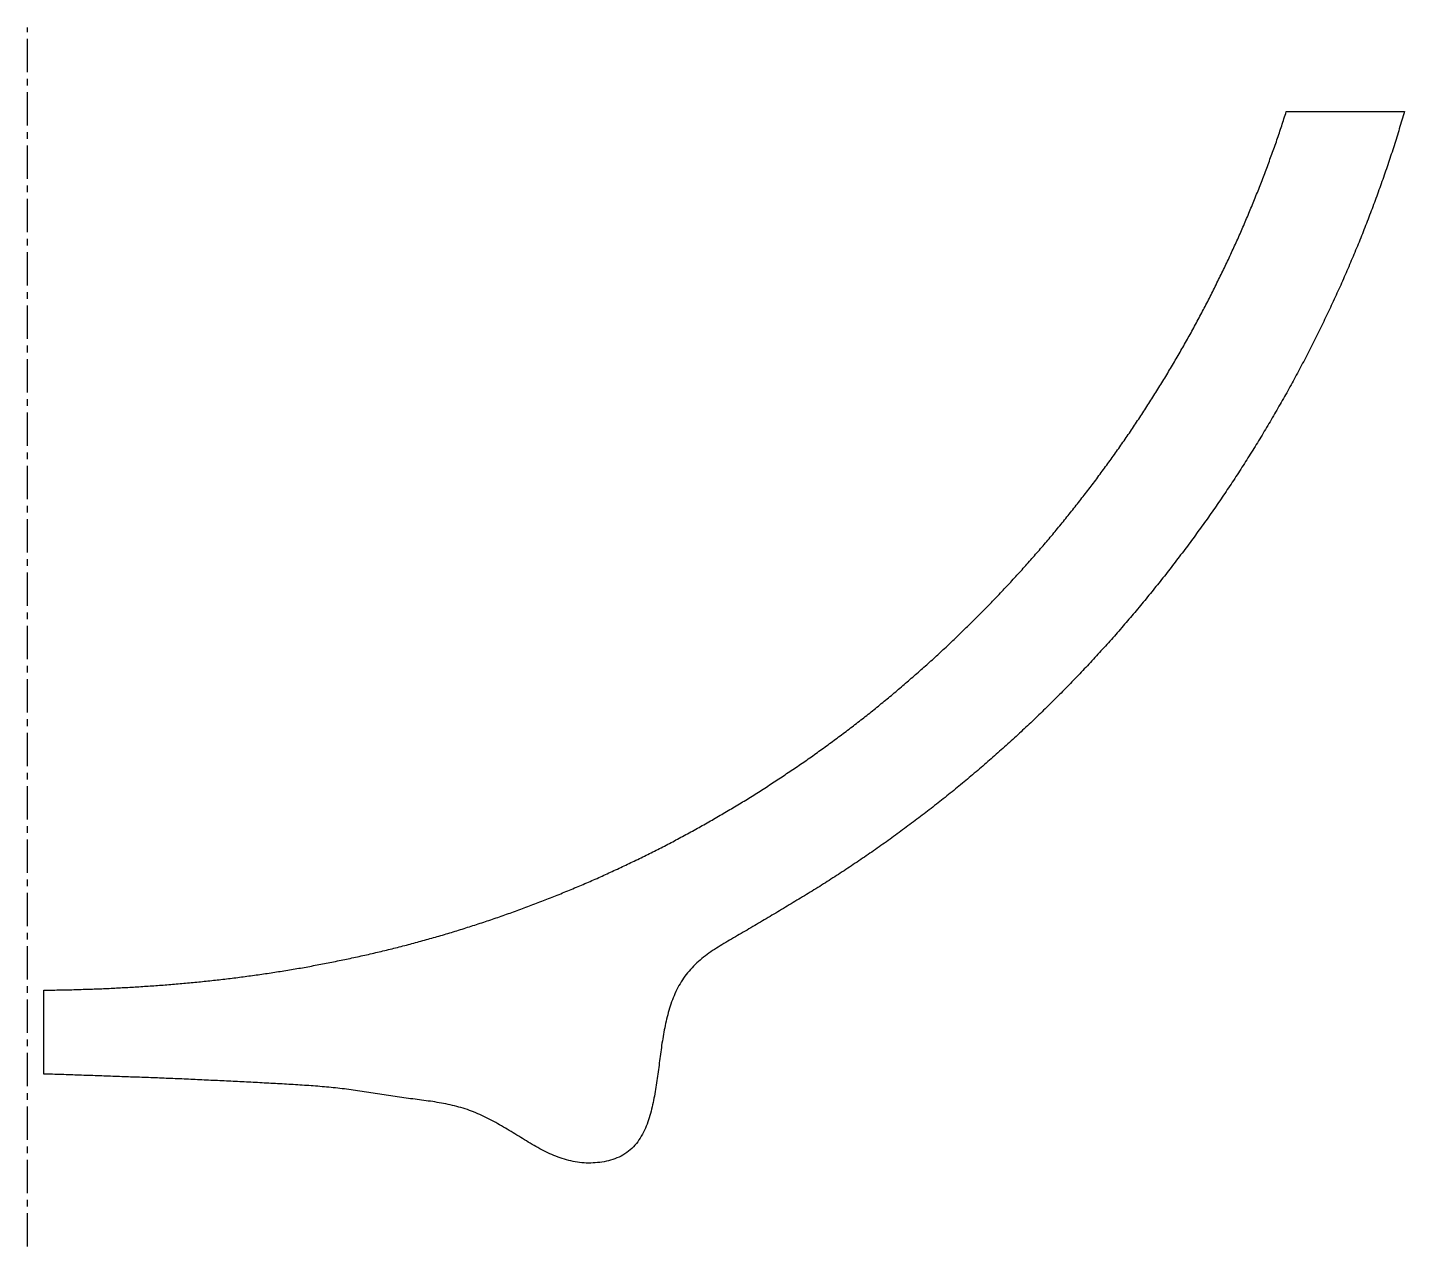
# Model space of a CAD drawing. Header units: millimetres. Extents: x 0 to 131, y -8 to 108.
import ezdxf

# ---------------------------------------------------------------- set-up
doc = ezdxf.new("R2010")
doc.units = ezdxf.units.MM
doc.linetypes.add('CENTER', pattern=[5.08, 3.175, -0.635, 0.635, -0.635])
doc.layers.add('AXIS', color=1, linetype='Continuous')
doc.layers.add('PROFILE', color=7, linetype='Continuous')

msp = doc.modelspace()

# ---------------------------------------------------------------- linework, layer by layer
at = {"layer": 'AXIS', "linetype": 'CENTER'}
msp.add_line((0, -8), (0, 108), dxfattribs=at)
at = {"layer": 'PROFILE'}
for p, q in [((119.74, 100), (130.98, 100)), ((1.54, 8.41), (1.54, 16.39))]:
    msp.add_line(p, q, dxfattribs=at)
for points in [[(1.54, 16.39), (2.96, 16.41), (4.39, 16.44), (5.81, 16.49), (7.23, 16.54), (8.65, 16.61), (10.07, 16.69), (11.49, 16.78), (12.91, 16.88), (14.33, 17), (15.75, 17.13), (17.16, 17.27), (18.58, 17.43), (19.99, 17.6), (21.4, 17.79), (22.81, 17.99), (24.22, 18.21), (25.62, 18.44), (27.02, 18.69), (28.42, 18.96), (29.82, 19.24), (31.21, 19.53), (32.6, 19.84), (33.98, 20.17), (35.36, 20.51), (36.74, 20.87), (38.11, 21.25), (39.48, 21.64), (40.84, 22.05), (42.2, 22.48), (43.56, 22.92), (44.9, 23.38), (46.24, 23.85), (47.58, 24.34), (48.91, 24.85), (50.23, 25.37), (51.55, 25.91), (52.86, 26.46), (54.17, 27.03), (55.46, 27.62), (56.75, 28.22), (58.04, 28.84), (59.31, 29.47), (60.58, 30.11), (61.84, 30.77), (63.09, 31.45), (64.34, 32.14), (65.57, 32.85), (66.8, 33.57), (68.02, 34.3), (69.23, 35.05), (70.43, 35.82), (71.62, 36.6), (72.8, 37.39), (73.98, 38.19), (75.14, 39.02), (76.29, 39.85), (77.43, 40.7), (78.57, 41.56), (79.69, 42.43), (80.8, 43.32), (81.9, 44.22), (82.99, 45.14), (84.07, 46.07), (85.14, 47.01), (86.2, 47.96), (87.24, 48.92), (88.28, 49.9), (89.3, 50.89), (90.31, 51.89), (91.31, 52.91), (92.3, 53.93), (93.28, 54.97), (94.24, 56.01), (95.19, 57.07), (96.13, 58.14), (97.06, 59.22), (97.97, 60.31), (98.87, 61.42), (99.76, 62.53), (100.63, 63.65), (101.5, 64.78), (102.34, 65.93), (103.18, 67.08), (104, 68.24), (104.81, 69.41), (105.6, 70.59), (106.38, 71.78), (107.15, 72.98), (107.9, 74.19), (108.64, 75.41), (109.36, 76.64), (110.07, 77.87), (110.76, 79.11), (111.44, 80.37), (112.1, 81.62), (112.75, 82.89), (113.38, 84.17), (114, 85.45), (114.6, 86.74), (115.19, 88.03), (115.76, 89.34), (116.31, 90.65), (116.85, 91.97), (117.38, 93.29), (117.88, 94.62), (118.37, 95.96), (118.85, 97.3), (119.3, 98.65), (119.74, 100)], [(130.98, 100), (130.49, 98.37), (129.99, 96.75), (129.46, 95.14), (128.91, 93.54), (128.34, 91.94), (127.74, 90.35), (127.13, 88.76), (126.5, 87.19), (125.84, 85.63), (125.17, 84.07), (124.47, 82.52), (123.75, 80.98), (123.02, 79.45), (122.26, 77.93), (121.49, 76.42), (120.69, 74.92), (119.88, 73.43), (119.04, 71.96), (118.19, 70.49), (117.32, 69.03), (116.43, 67.59), (115.52, 66.15), (114.6, 64.73), (113.65, 63.32), (112.69, 61.92), (111.71, 60.54), (110.71, 59.17), (109.69, 57.81), (108.66, 56.46), (107.61, 55.13), (106.54, 53.81), (105.46, 52.5), (104.36, 51.21), (103.24, 49.93), (102.11, 48.67), (100.96, 47.42), (99.79, 46.19), (98.61, 44.97), (97.41, 43.77), (96.2, 42.58), (94.97, 41.41), (93.72, 40.26), (92.46, 39.12), (91.19, 38), (89.9, 36.89), (88.6, 35.81), (87.28, 34.74), (85.95, 33.69), (84.6, 32.65), (83.24, 31.64), (81.87, 30.64), (80.48, 29.66), (79.08, 28.7), (77.67, 27.76), (76.25, 26.84), (74.81, 25.93), (73.36, 25.05), (71.91, 24.17), (70.45, 23.3), (68.99, 22.44), (67.52, 21.58), (66.06, 20.72), (64.65, 19.79), (63.36, 18.68), (62.29, 17.37), (61.5, 15.86), (60.95, 14.26), (60.57, 12.61), (60.29, 10.93), (60.07, 9.25), (59.84, 7.57), (59.55, 5.9), (59.14, 4.25), (58.49, 2.69), (57.49, 1.33), (56.07, 0.42), (54.43, 0), (52.73, -0.03), (51.07, 0.3), (49.49, 0.92), (48, 1.72), (46.55, 2.6), (45.09, 3.47), (43.6, 4.28), (42.04, 4.95), (40.41, 5.43), (38.75, 5.75), (37.07, 5.98), (35.38, 6.21), (33.71, 6.46), (32.03, 6.72), (30.35, 6.96), (28.66, 7.15), (26.97, 7.29), (25.28, 7.4), (23.58, 7.5), (21.89, 7.59), (20.19, 7.68), (18.5, 7.76), (16.8, 7.84), (15.11, 7.92), (13.41, 7.99), (11.72, 8.06), (10.02, 8.12), (8.32, 8.18), (6.63, 8.24), (4.93, 8.3), (3.24, 8.36), (1.54, 8.41)]]:
    msp.add_spline(points, degree=3, dxfattribs=at)

doc.saveas('drawing.dxf')
